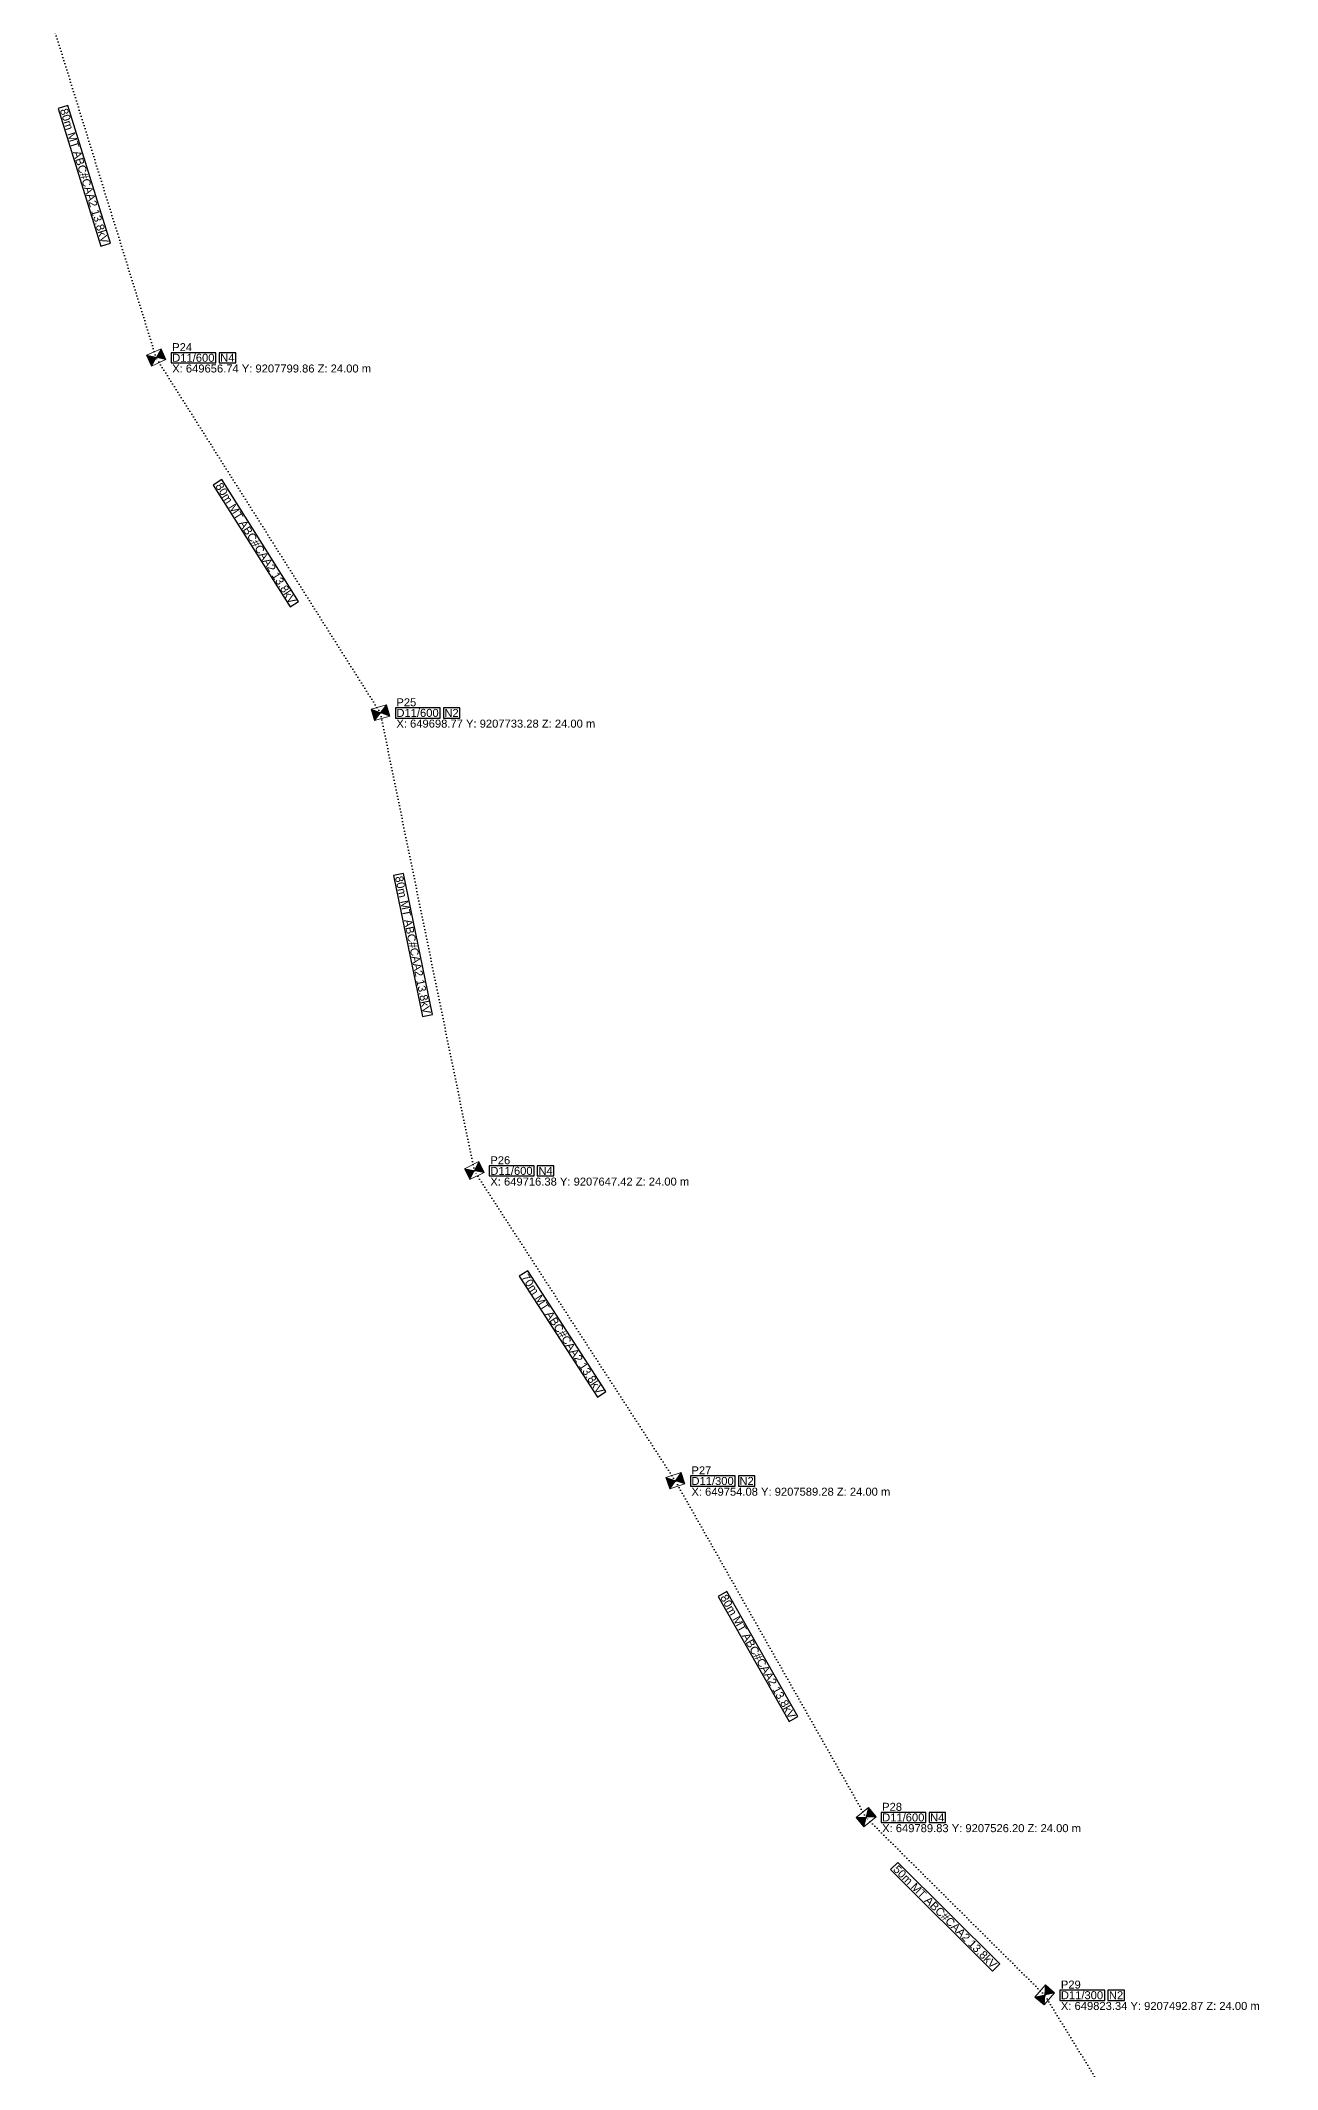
# Model space of a CAD drawing. Header units: metres. Extents: x 649089 to 650923, y 9205954 to 9209021.
# Drawn here: x 649635.1 to 649866.9, y 9207479 to 9207859.3 of the extents above; entities that cross this region are included whole.
import ezdxf
from ezdxf.enums import TextEntityAlignment as Align

# ---------------------------------------------------------------- set-up
doc = ezdxf.new("R2010")
doc.units = ezdxf.units.M
doc.linetypes.add('DOT', pattern=[0.508, 0, -0.508])
for name, color, linetype in [('PONTO FOTO', 4, 'CONTINUOUS'), ('POSTE', 3, 'CONTINUOUS'), ('Poste dt', 3, 'Continuous'), ('REDE PRIMARIA - Instalar', 1, 'DOT'), ('TEXTOS A IMPLANTAR', 1, 'CONTINUOUS')]:
    doc.layers.add(name, color=color, linetype=linetype)
doc.styles.add('ARIAL', font='arial.ttf')

# ---------------------------------------------------------------- blocks, each defined once
blk = doc.blocks.new('dtp')
at = {"linetype": 'Continuous', "lineweight": 0, "ltscale": 0.01}
h = blk.add_hatch(color=0, dxfattribs=at)
h.paths.add_polyline_path([(-1.12, 1.5), (0, 0), (1.12, 1.5)])
h.paths.add_polyline_path([(-1.12, -1.5), (1.12, -1.5), (0, 0)])
at = {"color": 0, "lineweight": 0}
for p, q in [((-1.12, -1.5), (1.12, 1.5)), ((-1.12, 1.5), (1.12, -1.5)), ((1.12, 1.5), (-1.12, 1.5)), ((-1.12, 1.5), (-1.12, -1.5)), ((1.12, -1.5), (1.12, 1.5)), ((-1.12, -1.5), (1.12, -1.5))]:
    blk.add_line(p, q, dxfattribs=at)
blk = doc.blocks.new('PosteDtProjetado')
at = {"layer": 'Poste dt', "rotation": 180}
blk.add_blockref('dtp', (-0.05948, 0.026162), dxfattribs=at)
at = {"layer": 'poste', "ltscale": 0.01}
for tag, p in [('MODELO', (-3.273471, 2.731691)), ('COD', (1.964351, -1.493983))]:
    blk.add_attdef(tag, p, '', height=1.6, dxfattribs=at)

msp = doc.modelspace()

# ---------------------------------------------------------------- linework, layer by layer
at = {"layer": 'REDE PRIMARIA - Instalar'}
for points in [[(649656.74, 9207799.86), (649635.06, 9207869.73)], [(649698.77, 9207733.28), (649656.74, 9207799.86)], [(649716.38, 9207647.42), (649698.77, 9207733.28)], [(649754.08, 9207589.28), (649716.38, 9207647.42)], [(649789.83, 9207526.2), (649754.08, 9207589.28)], [(649823.34, 9207492.87), (649789.83, 9207526.2)], [(649866.94, 9207421.67), (649823.34, 9207492.87)]]:
    msp.add_lwpolyline(points, dxfattribs=at)
at = {"layer": 'TEXTOS A IMPLANTAR'}
for points in [[(649638.37, 9207846.58), (649646.37, 9207820.81), (649648.18, 9207821.38), (649640.19, 9207847.15), (649638.37, 9207846.58)], [(649659.54, 9207798.91), (649667.94, 9207798.91), (649667.94, 9207800.81), (649659.54, 9207800.81), (649659.54, 9207798.91)], [(649668.54, 9207798.91), (649671.65, 9207798.91), (649671.65, 9207800.81), (649668.54, 9207800.81), (649668.54, 9207798.91)], [(649667.43, 9207776), (649681.83, 9207753.19), (649683.43, 9207754.2), (649669.03, 9207777.02), (649667.43, 9207776)], [(649701.57, 9207732.33), (649709.97, 9207732.33), (649709.97, 9207734.23), (649701.57, 9207734.23), (649701.57, 9207732.33)], [(649710.57, 9207732.33), (649713.68, 9207732.33), (649713.68, 9207734.23), (649710.57, 9207734.23), (649710.57, 9207732.33)], [(649701.24, 9207702.82), (649706.66, 9207676.39), (649708.52, 9207676.77), (649703.1, 9207703.2), (649701.24, 9207702.82)], [(649719.18, 9207646.47), (649727.59, 9207646.47), (649727.59, 9207648.37), (649719.18, 9207648.37), (649719.18, 9207646.47)], [(649728.19, 9207646.47), (649731.29, 9207646.47), (649731.29, 9207648.37), (649728.19, 9207648.37), (649728.19, 9207646.47)], [(649724.79, 9207627.66), (649739.47, 9207605.02), (649741.06, 9207606.05), (649726.38, 9207628.69), (649724.79, 9207627.66)], [(649756.88, 9207588.33), (649765.28, 9207588.33), (649765.28, 9207590.23), (649756.88, 9207590.23), (649756.88, 9207588.33)], [(649765.88, 9207588.33), (649768.99, 9207588.33), (649768.99, 9207590.23), (649765.88, 9207590.23), (649765.88, 9207588.33)], [(649762.08, 9207567.65), (649775.39, 9207544.18), (649777.04, 9207545.11), (649763.74, 9207568.59), (649762.08, 9207567.65)], [(649792.63, 9207525.25), (649801.03, 9207525.25), (649801.03, 9207527.15), (649792.63, 9207527.15), (649792.63, 9207525.25)], [(649801.63, 9207525.25), (649804.74, 9207525.25), (649804.74, 9207527.15), (649801.63, 9207527.15), (649801.63, 9207525.25)], [(649794.41, 9207516.43), (649813.55, 9207497.4), (649814.89, 9207498.74), (649795.75, 9207517.77), (649794.41, 9207516.43)], [(649826.14, 9207491.92), (649834.55, 9207491.92), (649834.55, 9207493.82), (649826.14, 9207493.82), (649826.14, 9207491.92)], [(649835.15, 9207491.92), (649838.25, 9207491.92), (649838.25, 9207493.82), (649835.15, 9207493.82), (649835.15, 9207491.92)]]:
    msp.add_lwpolyline(points, close=True, dxfattribs=at)

# ---------------------------------------------------------------- block references
for p, rotation in [((649656.74, 9207799.86), 294.23900000000003), ((649698.77, 9207733.28), 285.7612667973293), ((649716.38, 9207647.42), 296.599863625852), ((649754.08, 9207589.28), 288.3894387465752), ((649789.83, 9207526.2), 309.565), ((649823.34, 9207492.87), 319.538)]:
    msp.add_blockref('PosteDtProjetado', p, dxfattribs=dict(rotation=rotation))

# ---------------------------------------------------------------- texts
at = {"style": 'Arial'}
for s, p in [('X: 649656.74 Y: 9207799.86 Z: 24.00 m', (649659.74, 9207797.86)), ('X: 649698.77 Y: 9207733.28 Z: 24.00 m', (649701.77, 9207731.28)), ('X: 649716.38 Y: 9207647.42 Z: 24.00 m', (649719.38, 9207645.42)), ('X: 649754.08 Y: 9207589.28 Z: 24.00 m', (649757.08, 9207587.28)), ('X: 649789.83 Y: 9207526.20 Z: 24.00 m', (649792.83, 9207524.2)), ('X: 649823.34 Y: 9207492.87 Z: 24.00 m', (649826.34, 9207490.87))]:
    msp.add_text(s, height=1.5, dxfattribs=at).set_placement(p, align=Align.MIDDLE_LEFT)
at = {"layer": 'PONTO FOTO', "style": 'Arial'}
for s, p in [('P24', (649659.74, 9207801.86)), ('P25', (649701.77, 9207735.28)), ('P26', (649719.38, 9207649.42)), ('P27', (649757.08, 9207591.28)), ('P28', (649792.83, 9207528.2)), ('P29', (649826.34, 9207494.87))]:
    msp.add_text(s, height=1.5, dxfattribs=at).set_placement(p, align=Align.MIDDLE_LEFT)
at = {"layer": 'TEXTOS A IMPLANTAR', "char_height": 1.5, "attachment_point": 2, "style": 'Arial'}
for s, insert, rotation in [('80m MT ABC#CAA2 13.8kV', (649643.99, 9207834.2), 287.2388), ('80m MT ABC#CAA2 13.8kV', (649676.06, 9207765.5), 302.2582), ('80m MT ABC#CAA2 13.8kV', (649705.62, 9207689.95), 281.5946), ('70m MT ABC#CAA2 13.8kV', (649733.55, 9207617.26), 302.9577), ('80m MT ABC#CAA2 13.8kV', (649770.22, 9207556.75), 299.5435), ('50m MT ABC#CAA2 13.8kV', (649805.18, 9207508.12), 315.1558)]:
    msp.add_mtext(s, dxfattribs=dict(at, insert=insert, rotation=rotation))
at = {"layer": 'TEXTOS A IMPLANTAR', "char_height": 1.5, "attachment_point": 4, "style": 'Arial'}
for s, insert in [('D11/600', (649659.74, 9207799.86)), ('N4', (649668.74, 9207799.86)), ('D11/600', (649701.77, 9207733.28)), ('N2', (649710.77, 9207733.28)), ('D11/600', (649719.38, 9207647.42)), ('N4', (649728.39, 9207647.42)), ('D11/300', (649757.08, 9207589.28)), ('N2', (649766.08, 9207589.28)), ('D11/600', (649792.83, 9207526.2)), ('N4', (649801.83, 9207526.2)), ('D11/300', (649826.34, 9207492.87)), ('N2', (649835.35, 9207492.87))]:
    msp.add_mtext(s, dxfattribs=dict(at, insert=insert))

doc.saveas('drawing.dxf')
